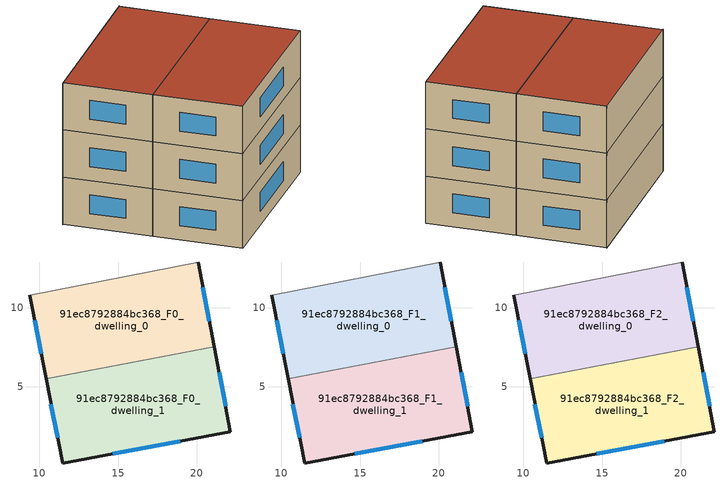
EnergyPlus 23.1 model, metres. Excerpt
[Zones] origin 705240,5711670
91ec8792884bc368_F0_dwelling_0
 floor ground (EU_floor_Construction): 20.07,12.91 21.1,7.53 10.43,5.49 9.39,10.79 z0
 wall outside (EU_wall_Construction): 9.39,10.79 10.43,5.49 / 21.1,7.53 20.07,12.91 z0:3
 wall adiabatic (EU_wall_Construction): 20.07,12.91 9.39,10.79 z0:3
 wall to 91ec8792884bc368_F0_dwelling_1 (EU_wall_Construction): 10.43,5.49 21.1,7.53 z0:3
 window (EU_Window_Construction): 9.7,9.21 10.12,7.08 / 20.79,9.14 20.38,11.3 z0.9:2.1
91ec8792884bc368_F0_dwelling_1
 floor ground (EU_floor_Construction): 21.1,7.53 22.12,2.14 11.48,0.16 10.43,5.49 z0
 wall outside (EU_wall_Construction): 10.43,5.49 11.48,0.16 22.12,2.14 21.1,7.53 z0:3
 window (EU_Window_Construction): 14.67,0.75 18.94,1.55 / 10.74,3.89 11.16,1.75 / 21.82,3.76 21.41,5.92 z0.9:2.1
91ec8792884bc368_F1_dwelling_0
 floor to 91ec8792884bc368_F0_dwelling_0 (EU_floor_Construction): 20.07,12.91 21.1,7.53 10.43,5.49 9.39,10.79 z3
 wall outside (EU_wall_Construction): 9.39,10.79 10.43,5.49 / 21.1,7.53 20.07,12.91 z3:6
 wall adiabatic (EU_wall_Construction): 20.07,12.91 9.39,10.79 z3:6
 wall to 91ec8792884bc368_F1_dwelling_1 (EU_wall_Construction): 10.43,5.49 21.1,7.53 z3:6
 window (EU_Window_Construction): 9.7,9.21 10.12,7.08 / 20.79,9.14 20.38,11.3 z3.9:5.1
91ec8792884bc368_F1_dwelling_1
 floor to 91ec8792884bc368_F0_dwelling_1 (EU_floor_Construction): 21.1,7.53 22.12,2.14 11.48,0.16 10.43,5.49 z3
 wall outside (EU_wall_Construction): 10.43,5.49 11.48,0.16 22.12,2.14 21.1,7.53 z3:6
 window (EU_Window_Construction): 14.67,0.75 18.94,1.55 / 10.74,3.89 11.16,1.75 / 21.82,3.76 21.41,5.92 z3.9:5.1
91ec8792884bc368_F2_dwelling_0
 floor to 91ec8792884bc368_F1_dwelling_0 (EU_floor_Construction): 20.07,12.91 21.1,7.53 10.43,5.49 9.39,10.79 z6
 wall outside (EU_wall_Construction): 9.39,10.79 10.43,5.49 / 21.1,7.53 20.07,12.91 z6:9
 wall adiabatic (EU_wall_Construction): 20.07,12.91 9.39,10.79 z6:9
 wall to 91ec8792884bc368_F2_dwelling_1 (EU_wall_Construction): 10.43,5.49 21.1,7.53 z6:9
 window (EU_Window_Construction): 9.7,9.21 10.12,7.08 / 20.79,9.14 20.38,11.3 z6.9:8.1
 roof outside (EU_roof_Construction): 21.1,7.53 20.07,12.91 9.39,10.79 10.43,5.49 z9
91ec8792884bc368_F2_dwelling_1
 floor to 91ec8792884bc368_F1_dwelling_1 (EU_floor_Construction): 21.1,7.53 22.12,2.14 11.48,0.16 10.43,5.49 z6
 wall outside (EU_wall_Construction): 10.43,5.49 11.48,0.16 22.12,2.14 21.1,7.53 z6:9
 window (EU_Window_Construction): 14.67,0.75 18.94,1.55 / 10.74,3.89 11.16,1.75 / 21.82,3.76 21.41,5.92 z6.9:8.1
 roof outside (EU_roof_Construction): 22.12,2.14 21.1,7.53 10.43,5.49 11.48,0.16 z9
shading: 20.12,12.92 9.3,10.78 z0:9
[Building]
EU S2 Campaign: North Axis=0; Terrain=City; Solar Distribution=FullExterior
[Site:Location]
London: Latitude=51.5; Longitude=-0.5; Time Zone=0; Elevation=25
[SizingPeriod:WeatherFileDays]
AnnualSizingPeriod: Begin Month=1; Begin Day of Month=1; End Month=12; End Day of Month=31; Day of Week for Start Day=Monday; Use Weather File Daylight Saving Period=No; Use Weather File Rain and Snow Indicators=No
[MATERIAL]
EU_InternalMass_Material: Roughness=MediumRough; Thickness=0.1; Conductivity=1; Density=1800; Specific Heat=900; Thermal Absorptance=0.9; Solar Absorptance=0.7; Visible Absorptance=0.7
[MATERIAL:NOMASS] Roughness=MediumRough; Thermal Absorptance=0.9; Solar Absorptance=0.7; Visible Absorptance=0.7
Name | Thermal Resistance
EU_wall_NoMass | 1.04674
EU_roof_NoMass | 4.32442
EU_floor_NoMass | 2.04616
[WINDOWMATERIAL:SIMPLEGLAZINGSYSTEM]
EU_Window_SimpleGlazing: UFactor=4.25843; Solar Heat Gain Coefficient=0.85; Visible Transmittance=0.85
[CONSTRUCTION]
EU_wall_Construction: EU_wall_NoMass
EU_roof_Construction: EU_roof_NoMass
EU_floor_Construction: EU_floor_NoMass
EU_Window_Construction: EU_Window_SimpleGlazing
EU_InternalMass_Construction: EU_InternalMass_Material
[ZONE] Type=1; Multiplier=1; Ceiling Height=autocalculate; Floor Area=autocalculate; Part of Total Floor Area=Yes
Name | Volume
91ec8792884bc368_F0_dwelling_0; 91ec8792884bc368_F1_dwelling_0; 91ec8792884bc368_F2_dwelling_0 | 177.557
91ec8792884bc368_F0_dwelling_1; 91ec8792884bc368_F1_dwelling_1; 91ec8792884bc368_F2_dwelling_1 | 177.584
[INTERNALMASS] Construction=EU_InternalMass_Construction
Name | Zone or ZoneList | Surface Area
91ec8792884bc368_F0_dwelling_0_EU_InternalMass | 91ec8792884bc368_F0_dwelling_0 | 59.1858
91ec8792884bc368_F0_dwelling_1_EU_InternalMass | 91ec8792884bc368_F0_dwelling_1 | 59.1945
91ec8792884bc368_F1_dwelling_0_EU_InternalMass | 91ec8792884bc368_F1_dwelling_0 | 59.1858
91ec8792884bc368_F1_dwelling_1_EU_InternalMass | 91ec8792884bc368_F1_dwelling_1 | 59.1945
91ec8792884bc368_F2_dwelling_0_EU_InternalMass | 91ec8792884bc368_F2_dwelling_0 | 59.1858
91ec8792884bc368_F2_dwelling_1_EU_InternalMass | 91ec8792884bc368_F2_dwelling_1 | 59.1945
[OTHEREQUIPMENT] Fuel Type=Electricity; Design Level Calculation Method=Watts/Area; Power per Zone Floor Area=1; Fraction Latent=0; Fraction Radiant=0; Fraction Lost=0; Carbon Dioxide Generation Rate=0; EndUse Subcategory=EU_Step8_InternalGains
Name | Zone or ZoneList or Space or SpaceList | Schedule
EU_Step8_InternalGain_91ec8792884bc368_F0_dwelling_0_f000 | 91ec8792884bc368_F0_dwelling_0 | EU_Step8_GainSchedule_91ec8792884bc368_F0_dwelling_0_f000
EU_Step8_InternalGain_91ec8792884bc368_F0_dwelling_1_f000 | 91ec8792884bc368_F0_dwelling_1 | EU_Step8_GainSchedule_91ec8792884bc368_F0_dwelling_1_f000
EU_Step8_InternalGain_91ec8792884bc368_F1_dwelling_0_f000 | 91ec8792884bc368_F1_dwelling_0 | EU_Step8_GainSchedule_91ec8792884bc368_F1_dwelling_0_f000
EU_Step8_InternalGain_91ec8792884bc368_F1_dwelling_1_f000 | 91ec8792884bc368_F1_dwelling_1 | EU_Step8_GainSchedule_91ec8792884bc368_F1_dwelling_1_f000
EU_Step8_InternalGain_91ec8792884bc368_F2_dwelling_0_f000 | 91ec8792884bc368_F2_dwelling_0 | EU_Step8_GainSchedule_91ec8792884bc368_F2_dwelling_0_f000
EU_Step8_InternalGain_91ec8792884bc368_F2_dwelling_1_f000 | 91ec8792884bc368_F2_dwelling_1 | EU_Step8_GainSchedule_91ec8792884bc368_F2_dwelling_1_f000
[ZONEVENTILATION:DESIGNFLOWRATE] Schedule=EU_AlwaysOn; Design Flow Rate Calculation Method=AirChanges/Hour; Air Changes per Hour=0.488719; Ventilation Type=Natural; Fan Pressure Rise=0; Fan Total Efficiency=1; Constant Term Coefficient=1; Temperature Term Coefficient=0; Velocity Term Coefficient=0; Velocity Squared Term Coefficient=0; Minimum Indoor Temperature=-100; Maximum Indoor Temperature=100; Delta Temperature=-100; Minimum Outdoor Temperature=-100; Maximum Outdoor Temperature=100; Maximum Wind Speed=40
Name | Zone or ZoneList or Space or SpaceList
EU_ConstantAir_91ec8792884bc368_F0_dwelling_0 | 91ec8792884bc368_F0_dwelling_0
EU_ConstantAir_91ec8792884bc368_F0_dwelling_1 | 91ec8792884bc368_F0_dwelling_1
EU_ConstantAir_91ec8792884bc368_F1_dwelling_0 | 91ec8792884bc368_F1_dwelling_0
EU_ConstantAir_91ec8792884bc368_F1_dwelling_1 | 91ec8792884bc368_F1_dwelling_1
EU_ConstantAir_91ec8792884bc368_F2_dwelling_0 | 91ec8792884bc368_F2_dwelling_0
EU_ConstantAir_91ec8792884bc368_F2_dwelling_1 | 91ec8792884bc368_F2_dwelling_1
[HVACTEMPLATE:THERMOSTAT] Constant Heating Setpoint=20; Constant Cooling Setpoint=50
EU_HeatOnly_91ec8792884bc368_F0_dwelling_0; EU_HeatOnly_91ec8792884bc368_F0_dwelling_1; EU_HeatOnly_91ec8792884bc368_F1_dwelling_0; EU_HeatOnly_91ec8792884bc368_F1_dwelling_1; EU_HeatOnly_91ec8792884bc368_F2_dwelling_0; EU_HeatOnly_91ec8792884bc368_F2_dwelling_1
[HVACTEMPLATE:ZONE:IDEALLOADSAIRSYSTEM] System Availability Schedule=EU_AlwaysOn; Maximum Heating Supply Air Temperature=50; Minimum Cooling Supply Air Temperature=13; Maximum Heating Supply Air Humidity Ratio=0.0156; Minimum Cooling Supply Air Humidity Ratio=0.0077; Heating Limit=NoLimit; Cooling Limit=NoLimit; Heating Availability Schedule=EU_AlwaysOn; Cooling Availability Schedule=EU_CoolingOff; Dehumidification Control Type=ConstantSensibleHeatRatio; Cooling Sensible Heat Ratio=0.7; Dehumidification Setpoint=60; Humidification Control Type=None; Humidification Setpoint=30; Outdoor Air Method=None; Outdoor Air Flow Rate per Person=0.00944; Outdoor Air Flow Rate per Zone Floor Area=0; Outdoor Air Flow Rate per Zone=0; Demand Controlled Ventilation Type=None; Outdoor Air Economizer Type=NoEconomizer; Heat Recovery Type=None; Sensible Heat Recovery Effectiveness=0.7; Latent Heat Recovery Effectiveness=0.65
Name | Template Thermostat
91ec8792884bc368_F0_dwelling_0 | EU_HeatOnly_91ec8792884bc368_F0_dwelling_0
91ec8792884bc368_F0_dwelling_1 | EU_HeatOnly_91ec8792884bc368_F0_dwelling_1
91ec8792884bc368_F1_dwelling_0 | EU_HeatOnly_91ec8792884bc368_F1_dwelling_0
91ec8792884bc368_F1_dwelling_1 | EU_HeatOnly_91ec8792884bc368_F1_dwelling_1
91ec8792884bc368_F2_dwelling_0 | EU_HeatOnly_91ec8792884bc368_F2_dwelling_0
91ec8792884bc368_F2_dwelling_1 | EU_HeatOnly_91ec8792884bc368_F2_dwelling_1
[SIZING:ZONE] Zone Cooling Design Supply Air Temperature Input Method=SupplyAirTemperature; Zone Cooling Design Supply Air Temperature=13; Zone Heating Design Supply Air Temperature Input Method=SupplyAirTemperature; Zone Heating Design Supply Air Temperature=50; Zone Cooling Design Supply Air Humidity Ratio=0.008; Zone Heating Design Supply Air Humidity Ratio=0.008; Cooling Design Air Flow Method=DesignDay; Cooling Design Air Flow Rate=0; Cooling Minimum Air Flow per Zone Floor Area=0.000762; Cooling Minimum Air Flow=0; Cooling Minimum Air Flow Fraction=0.2; Heating Design Air Flow Method=DesignDay; Heating Design Air Flow Rate=0; Heating Maximum Air Flow per Zone Floor Area=0.002032; Heating Maximum Air Flow=0.141576; Heating Maximum Air Flow Fraction=0.3; Account for Dedicated Outdoor Air System=No; Dedicated Outdoor Air System Control Strategy=NeutralSupplyAir; Dedicated Outdoor Air Low Setpoint Temperature for Design=autosize; Dedicated Outdoor Air High Setpoint Temperature for Design=autosize; Zone Load Sizing Method=Sensible Load Only No Latent Load; Zone Latent Cooling Design Supply Air Humidity Ratio Input Method=HumidityRatioDifference; Zone Cooling Design Supply Air Humidity Ratio Difference=0.005; Zone Latent Heating Design Supply Air Humidity Ratio Input Method=HumidityRatioDifference; Zone Humidification Design Supply Air Humidity Ratio Difference=0.005
91ec8792884bc368_F0_dwelling_0; 91ec8792884bc368_F0_dwelling_1; 91ec8792884bc368_F1_dwelling_0; 91ec8792884bc368_F1_dwelling_1; 91ec8792884bc368_F2_dwelling_0; 91ec8792884bc368_F2_dwelling_1
[SCHEDULE:CONSTANT]
Name | Hourly Value
EU_AlwaysOn | 1
EU_CoolingOff | 0
[SCHEDULE:FILE] Column Number=1; Rows to Skip at Top=0; Number of Hours of Data=8760; Column Separator=Comma; Interpolate to Timestep=No; Minutes per Item=60; Adjust Schedule for Daylight Savings=Yes
Name | File
EU_Step8_GainSchedule_91ec8792884bc368_F0_dwelling_0_f000 | ../../schedules/91ec8792884bc368/91ec8792884bc368_F0_dwelling_0_f000_gain.csv
EU_Step8_GainSchedule_91ec8792884bc368_F0_dwelling_1_f000 | ../../schedules/91ec8792884bc368/91ec8792884bc368_F0_dwelling_1_f000_gain.csv
EU_Step8_GainSchedule_91ec8792884bc368_F1_dwelling_0_f000 | ../../schedules/91ec8792884bc368/91ec8792884bc368_F1_dwelling_0_f000_gain.csv
EU_Step8_GainSchedule_91ec8792884bc368_F1_dwelling_1_f000 | ../../schedules/91ec8792884bc368/91ec8792884bc368_F1_dwelling_1_f000_gain.csv
EU_Step8_GainSchedule_91ec8792884bc368_F2_dwelling_0_f000 | ../../schedules/91ec8792884bc368/91ec8792884bc368_F2_dwelling_0_f000_gain.csv
EU_Step8_GainSchedule_91ec8792884bc368_F2_dwelling_1_f000 | ../../schedules/91ec8792884bc368/91ec8792884bc368_F2_dwelling_1_f000_gain.csv
